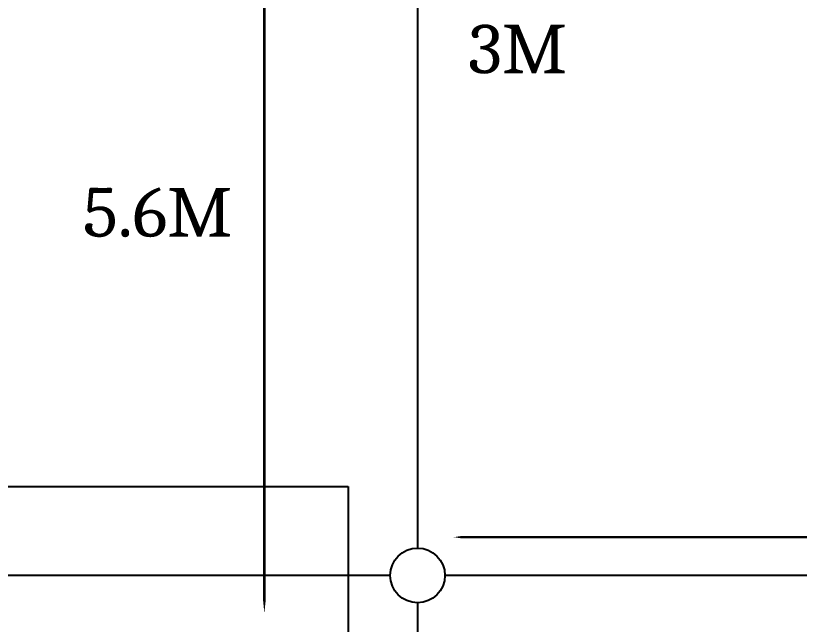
# Model space of a CAD drawing. Extents: x 223136 to 348136, y -32544 to -4064.
# Drawn here: x 256646 to 259856, y -12965 to -10470 of the extents above; entities that cross this region are included whole.
import ezdxf

# ---------------------------------------------------------------- set-up
doc = ezdxf.new("R2010")
doc.units = 0
doc.header["$LTSCALE"] = 20
doc.header["$MEASUREMENT"] = 0
doc.layers.add('6', color=6, linetype='Continuous')
doc.layers.add('Cuasau', color=10, linetype='Continuous')

msp = doc.modelspace()

# ---------------------------------------------------------------- hatches: boundary and pattern name
at = {"layer": '6', "linetype": 'ByBlock'}
h = msp.add_hatch(dxfattribs=at)
h.set_pattern_fill('ANSI32', color=8, scale=150)
h.paths.add_polyline_path([(293100, -16999.533), (287251.209, -16999.533), (287249.759, -17000.314), (287249.759, -17259.943), (293100, -17259.943)])
h.paths.add_polyline_path([(294444.5, -16999.533), (293100, -16999.533), (293100, -17259.943), (294444.5, -17259.943)])
h.paths.add_polyline_path([(310271, -16999.533), (294444.5, -16999.533), (294444.5, -17259.943), (309914.14, -17259.943), (310271, -17254.453)])
h.paths.add_polyline_path([(286789.377, -17508.211), (287249.759, -17259.943), (287249.759, -17000.314), (287053.524, -17106.068, -0.13546268), (286835.276, -17223.685), (286191.122, -17570.829), (286191.122, -17830.829), (286309.783, -17766.839, -0.32282317)])
h.paths.add_polyline_path([(286789.377, -17508.211, 0.32282317), (286309.783, -17766.839)], flags=17)
h.paths.add_polyline_path([(322538.455, -16999.533), (310271, -16999.533), (310271, -17259.943), (322831.71, -17259.943, -0.04704161)])
h.paths.add_polyline_path([(326394.5, -16999.533), (322538.455, -16999.533, 0.04704161), (322831.71, -17259.943), (325448.278, -17259.943), (325872.486, -17253.417, -0.002625), (326263.232, -17249.457, -0.01148433), (326394.5, -17251.831)])
h.paths.add_polyline_path([(289265.28, -20791.194), (291669.118, -20791.194), (291669.118, -20010.141), (289265.28, -20010.141)], flags=9)
h.paths.add_polyline_path([(289242.056, -21672.469), (290963.634, -21672.469), (290963.634, -20891.416), (289242.056, -20891.416)], flags=9)
h.paths.add_polyline_path([(341793.609, -14897.652), (343381.371, -14897.652), (343381.371, -14116.599), (341793.609, -14116.599)], flags=9)
h.paths.add_polyline_path([(326496.976, -14897.652), (328084.739, -14897.652), (328084.739, -14116.599), (326496.976, -14116.599)], flags=9)
h.paths.add_polyline_path([(341485.618, -12728.635), (342216.755, -12728.635), (342216.755, -12280.916), (341485.618, -12280.916)], flags=9)
h.paths.add_polyline_path([(334494.455, -12728.635), (335389.821, -12728.635), (335389.821, -12280.916), (334494.455, -12280.916)], flags=9)
h.paths.add_polyline_path([(341228.274, -11323.157), (341959.411, -11323.157), (341959.411, -10875.438), (341228.274, -10875.438)], flags=9)
h.paths.add_polyline_path([(310492.266, -14654.818), (312698.276, -14654.818), (312698.276, -14207.099), (310492.266, -14207.099)], flags=9)
h.paths.add_polyline_path([(341101.91, -22162.655), (341846.624, -22162.655), (341846.624, -21938.795), (341101.91, -21938.795)], flags=9)
h.paths.add_polyline_path([(325532.287, -22162.655), (326284.242, -22162.655), (326284.242, -21938.795), (325532.287, -21938.795)], flags=9)
h.paths.add_polyline_path([(309518.361, -22162.655), (310264.958, -22162.655), (310264.958, -21938.795), (309518.361, -21938.795)], flags=9)
h.paths.add_polyline_path([(292477.274, -22003.036), (293529.88, -22003.036), (293529.88, -21779.176), (292477.274, -21779.176)], flags=9)
h.paths.add_polyline_path([(282411.597, -22165.913), (282985.42, -22165.913), (282985.42, -21942.054), (282411.597, -21942.054)], flags=9)
h.paths.add_polyline_path([(257550.171, -22130.394), (258652.67, -22130.394), (258652.67, -21906.534), (257550.171, -21906.534)], flags=9)
h.paths.add_polyline_path([(257076.65, -22130.504), (257461.407, -22130.504), (257461.407, -21906.644), (257076.65, -21906.644)], flags=9)
h.paths.add_polyline_path([(243783.632, -22162.655), (244685.913, -22162.655), (244685.913, -21938.795), (243783.632, -21938.795)], flags=9)

# ---------------------------------------------------------------- linework, layer by layer
at = {"layer": 'Cuasau', "linetype": 'ByBlock'}
for p, q in [((258292, -9349.5), (258292, -12652.285)), ((258180, -12764.285), (246408.488, -12764.285)), ((283064.5, -12764.285), (258404, -12764.285)), ((258292, -12876.285), (258292, -20502.5))]:
    msp.add_line(p, q, dxfattribs=at)
at = {"layer": 'Cuasau', "color": 5, "linetype": 'ByBlock'}
for p, q in [((246180, -12400.5), (258007.5, -12400.5)), ((258007.5, -12400.5), (258007.5, -20464.5))]:
    msp.add_line(p, q, dxfattribs=at)
at = {"layer": 'Cuasau', "color": 2, "linetype": 'ByBlock', "true_color": 0xf1eb1f}
for points in [[(257664.5, -12919.5, 0, 50, 0), (257664.5, -12674, 10, 10, 0), (257664.5, -9501.5, 50, 0, 0), (257664.5, -9337.5, 0, 0, 0)], [(258440, -12607.5, 0, 50, 0), (258606, -12607.5, 10, 10, 0), (282901.5, -12607.5, 50, 0, 0), (283146.5, -12607.5, 0, 0, 0)]]:
    msp.add_lwpolyline(points, format="xyseb", dxfattribs=at)
at = {"layer": 'Cuasau', "linetype": 'ByBlock'}
msp.add_circle((258292, -12764.285), 112, dxfattribs=at)

# ---------------------------------------------------------------- texts
at = {"layer": 'Cuasau', "color": 116, "linetype": 'ByBlock', "true_color": 0x136734, "insert": (258269.5, -10506.442), "char_height": 200, "attachment_point": 1}
msp.add_mtext_dynamic_manual_height_columns('\\pi230.14772;{\\fCambria|b0|i0|c0|p18;3M}', width=828, gutter_width=1, heights=[0], dxfattribs=at)
at = {"layer": 'Cuasau', "color": 2, "linetype": 'ByBlock', "true_color": 0xf1eb1f, "insert": (256522.5, -11175.986), "char_height": 200, "attachment_point": 1}
msp.add_mtext_dynamic_manual_height_columns('\\pi398.82049;{\\fCambria|b0|i0|c0|p18;5.6M}', width=1389.53091, gutter_width=1, heights=[0], dxfattribs=at)

doc.saveas('drawing.dxf')
